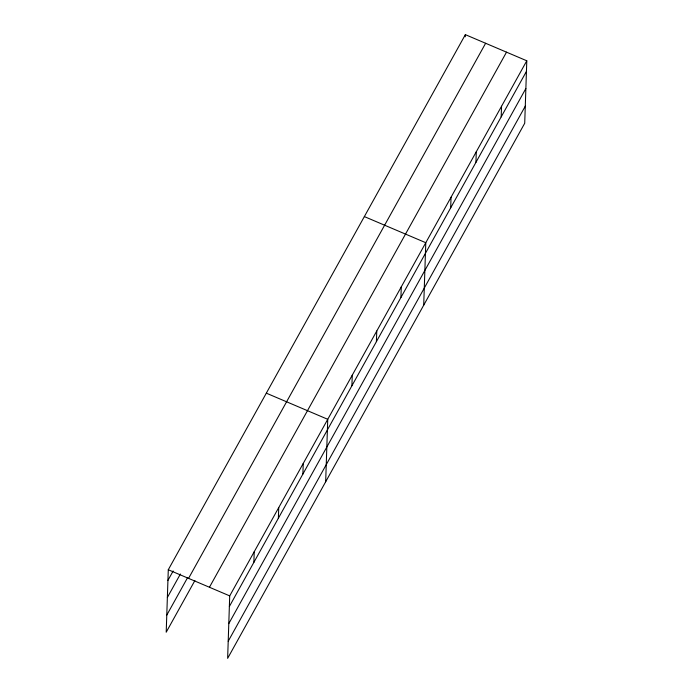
<?xml version="1.0" encoding="UTF-8"?>
<svg xmlns="http://www.w3.org/2000/svg" width="693" height="693" viewBox="0 0 693 693"><rect width="100%" height="100%" fill="white"/><g stroke="black" fill="none" stroke-linecap="round" stroke-linejoin="round"><path stroke-width="1.04" d="M526.793 60.785L229.712 595.885L227.642 658.35L524.714 123.25L526.793 60.785L465.358 34.65L168.286 569.75L166.207 632.215L194.889 580.561M253.872 562.37L254.218 551.732M278.378 518.225L278.733 507.588M302.884 474.081L303.239 463.444M325.675 481.765L327.746 419.3L266.32 393.165M351.905 385.784L352.261 375.156M376.412 341.64L376.767 331.003M400.918 297.496L401.273 286.859M423.709 305.18L425.788 242.715L364.353 216.588M450.684 207.865L451.039 197.228M465.289 36.781L465.358 34.65M475.935 162.379L476.29 151.75M501.186 116.9L501.541 106.263M167.931 580.387L173.146 570.989M167.359 597.487L180.397 574.012M166.779 615.115L187.638 577.546M188.557 578.378L485.628 43.269M209.442 587.257L506.514 52.157M229.357 606.514L526.437 71.414M228.794 623.622L525.866 88.522M228.205 641.242L525.285 106.142M168.286 569.75L229.712 595.885"/></g></svg>
